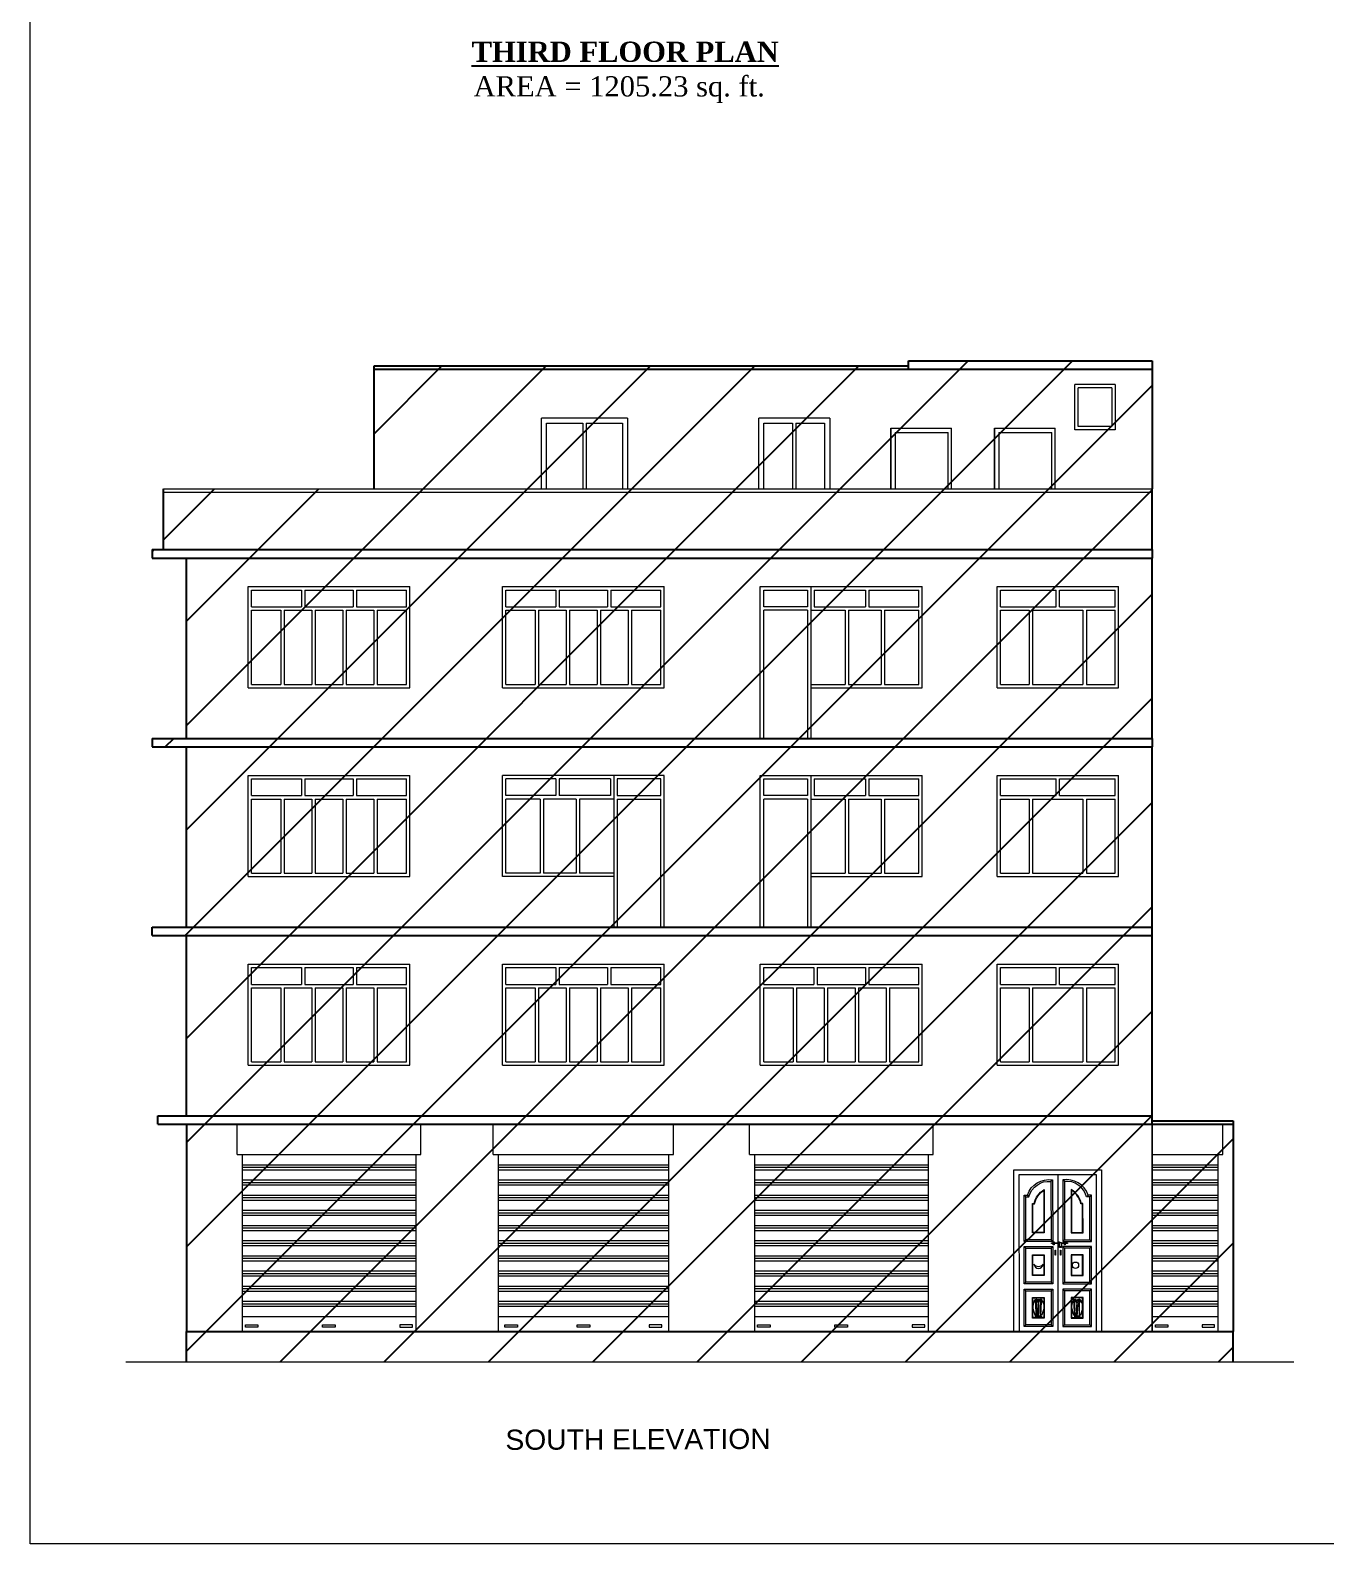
# Model space of a CAD drawing. Header units: inches. Extents: x 4069 to 291496, y -47643 to 12535.
# Drawn here: x 90200 to 90968, y 822 to 1721 of the extents above; entities that cross this region are included whole.
import ezdxf

# ---------------------------------------------------------------- set-up
doc = ezdxf.new("R2010")
doc.units = ezdxf.units.IN
doc.header["$LTSCALE"] = 5
doc.header["$MEASUREMENT"] = 0
for name, color, linetype, lineweight in [('A-WALL', 7, 'Continuous', 9), ('DOOR', 62, 'Continuous', 0), ('ele1', 21, 'Continuous', 20), ('Railing', 43, 'Continuous', 18), ('win', 5, 'Continuous', 18)]:
    doc.layers.add(name, color=color, linetype=linetype, lineweight=lineweight)
for name, color, linetype in [('column', 4, 'Continuous'), ('TEXT', 6, 'Continuous'), ('WALL', 7, 'Continuous')]:
    doc.layers.add(name, color=color, linetype=linetype)
doc.styles.add('DIMTEXT', font='arial.ttf', dxfattribs={"height": 8})
doc.styles.add('ordinary', font='times.ttf')

msp = doc.modelspace()

# ---------------------------------------------------------------- hatches: boundary and pattern name
at = {"layer": 'WALL', "linetype": 'ByBlock', "ltscale": 5, "true_color": 0xf8991e}
h = msp.add_hatch(dxfattribs=at)
h.set_pattern_fill('ANSI31', color=30, scale=350)
h.set_pattern_definition([(45, (83816.94, 5103.35), (-30.93592, 30.93592), [])])
h.paths.add_polyline_path([(90292.29054, 930.38382), (90292.29054, 1071.38382), (90275.25612, 1071.38382), (90275.25612, 1076.38382), (90292.29054, 1076.38382), (90292.29054, 1183.38382), (90271.84924, 1183.38382), (90271.84924, 1188.38382), (90292.29054, 1188.38382), (90292.29054, 1295.38382), (90271.84924, 1295.38382), (90271.84924, 1300.38382), (90292.29054, 1300.38382), (90292.29054, 1407.38382), (90271.84924, 1407.38382), (90271.84924, 1412.38382), (90278.66301, 1412.38382), (90278.66301, 1448.38382), (90403.58207, 1448.38382), (90403.58207, 1521.38382), (90720.62068, 1521.38382), (90720.62068, 1524.38382), (90865.29054, 1524.38382), (90865.29054, 1073.38382), (90913.29054, 1073.38382), (90913.29054, 930.38382)])

# ---------------------------------------------------------------- linework, layer by layer
at = {"layer": 'A-WALL', "color": 1, "ltscale": 5}
for p, q in [((90322.29054, 1053.38382), (90322.29054, 1071.38382)), ((90431.29054, 1053.38382), (90431.29054, 1071.38382)), ((90474.29054, 1053.38382), (90474.29054, 1071.38382)), ((90581.29054, 1053.38382), (90581.29054, 1071.38382)), ((90626.29054, 1053.38382), (90626.29054, 1071.38382)), ((90735.29054, 1053.38382), (90735.29054, 1071.38382)), ((90865.29054, 1053.38382), (90865.29054, 1071.38382)), ((90907.29054, 1053.38382), (90907.29054, 1071.38382)), ((90322.29054, 1053.38382), (90431.29054, 1053.38382)), ((90325.29054, 1053.38382), (90325.29054, 948.38382)), ((90428.29054, 1053.38382), (90428.29054, 948.38382)), ((90474.29054, 1053.38382), (90581.29054, 1053.38382)), ((90477.29054, 1053.38382), (90477.29054, 948.38382)), ((90477.29054, 1053.38382), (90477.29054, 948.38382)), ((90578.29054, 1053.38382), (90578.29054, 948.38382)), ((90578.29054, 1053.38382), (90578.29054, 948.38382)), ((90626.29054, 1053.38382), (90735.29054, 1053.38382)), ((90629.29054, 1053.38382), (90629.29054, 948.38382)), ((90629.29054, 1053.38382), (90629.29054, 948.38382)), ((90732.29054, 1053.38382), (90732.29054, 948.38382)), ((90732.29054, 1053.38382), (90732.29054, 948.38382)), ((90865.29054, 1053.38382), (90907.29054, 1053.38382)), ((90865.29054, 948.38382), (90865.29054, 1053.38382)), ((90904.29054, 1053.38382), (90904.29054, 948.38382)), ((90325.29054, 1047.38382), (90428.29054, 1047.38382)), ((90325.29054, 1045.88382), (90428.29054, 1045.88382)), ((90325.29054, 1044.38382), (90428.29054, 1044.38382)), ((90477.29054, 1047.38382), (90578.29054, 1047.38382)), ((90477.29054, 1045.88382), (90578.29054, 1045.88382)), ((90477.29054, 1044.38382), (90578.29054, 1044.38382)), ((90629.29054, 1047.38382), (90732.29054, 1047.38382)), ((90629.29054, 1045.88382), (90732.29054, 1045.88382)), ((90629.29054, 1044.38382), (90732.29054, 1044.38382)), ((90865.29054, 1047.38382), (90904.29054, 1047.38382)), ((90865.29054, 1045.88382), (90904.29054, 1045.88382)), ((90865.29054, 1044.38382), (90904.29054, 1044.38382)), ((90325.29054, 1038.38382), (90428.29054, 1038.38382)), ((90325.29054, 1036.88382), (90428.29054, 1036.88382)), ((90325.29054, 1035.38382), (90428.29054, 1035.38382)), ((90477.29054, 1038.38382), (90578.29054, 1038.38382)), ((90477.29054, 1036.88382), (90578.29054, 1036.88382)), ((90477.29054, 1035.38382), (90578.29054, 1035.38382)), ((90629.29054, 1038.38382), (90732.29054, 1038.38382)), ((90629.29054, 1036.88382), (90732.29054, 1036.88382)), ((90629.29054, 1035.38382), (90732.29054, 1035.38382)), ((90865.29054, 1038.38382), (90904.29054, 1038.38382)), ((90865.29054, 1036.88382), (90904.29054, 1036.88382)), ((90865.29054, 1035.38382), (90904.29054, 1035.38382)), ((90325.29054, 1029.38382), (90428.29054, 1029.38382)), ((90325.29054, 1027.88382), (90428.29054, 1027.88382)), ((90325.29054, 1026.38382), (90428.29054, 1026.38382)), ((90477.29054, 1029.38382), (90578.29054, 1029.38382)), ((90477.29054, 1027.88382), (90578.29054, 1027.88382)), ((90477.29054, 1026.38382), (90578.29054, 1026.38382)), ((90629.29054, 1029.38382), (90732.29054, 1029.38382)), ((90629.29054, 1027.88382), (90732.29054, 1027.88382)), ((90629.29054, 1026.38382), (90732.29054, 1026.38382)), ((90865.29054, 1029.38382), (90904.29054, 1029.38382)), ((90865.29054, 1027.88382), (90904.29054, 1027.88382)), ((90865.29054, 1026.38382), (90904.29054, 1026.38382)), ((90325.29054, 1020.38382), (90428.29054, 1020.38382)), ((90325.29054, 1018.88382), (90428.29054, 1018.88382)), ((90325.29054, 1017.38382), (90428.29054, 1017.38382)), ((90477.29054, 1020.38382), (90578.29054, 1020.38382)), ((90477.29054, 1018.88382), (90578.29054, 1018.88382)), ((90477.29054, 1017.38382), (90578.29054, 1017.38382)), ((90629.29054, 1020.38382), (90732.29054, 1020.38382)), ((90629.29054, 1018.88382), (90732.29054, 1018.88382)), ((90629.29054, 1017.38382), (90732.29054, 1017.38382)), ((90865.29054, 1020.38382), (90904.29054, 1020.38382)), ((90865.29054, 1018.88382), (90904.29054, 1018.88382)), ((90865.29054, 1017.38382), (90904.29054, 1017.38382)), ((90325.29054, 1011.38382), (90428.29054, 1011.38382)), ((90325.29054, 1009.88382), (90428.29054, 1009.88382)), ((90325.29054, 1008.38382), (90428.29054, 1008.38382)), ((90477.29054, 1011.38382), (90578.29054, 1011.38382)), ((90477.29054, 1009.88382), (90578.29054, 1009.88382)), ((90477.29054, 1008.38382), (90578.29054, 1008.38382)), ((90629.29054, 1011.38382), (90732.29054, 1011.38382)), ((90629.29054, 1009.88382), (90732.29054, 1009.88382)), ((90629.29054, 1008.38382), (90732.29054, 1008.38382)), ((90865.29054, 1011.38382), (90904.29054, 1011.38382)), ((90865.29054, 1009.88382), (90904.29054, 1009.88382)), ((90865.29054, 1008.38382), (90904.29054, 1008.38382)), ((90325.29054, 1002.38382), (90428.29054, 1002.38382)), ((90325.29054, 1000.88382), (90428.29054, 1000.88382)), ((90325.29054, 999.38382), (90428.29054, 999.38382)), ((90477.29054, 1002.38382), (90578.29054, 1002.38382)), ((90477.29054, 1000.88382), (90578.29054, 1000.88382)), ((90477.29054, 999.38382), (90578.29054, 999.38382)), ((90629.29054, 1002.38382), (90732.29054, 1002.38382)), ((90629.29054, 1000.88382), (90732.29054, 1000.88382)), ((90629.29054, 999.38382), (90732.29054, 999.38382)), ((90865.29054, 1002.38382), (90904.29054, 1002.38382)), ((90865.29054, 1000.88382), (90904.29054, 1000.88382)), ((90865.29054, 999.38382), (90904.29054, 999.38382)), ((90325.29054, 993.38382), (90428.29054, 993.38382)), ((90325.29054, 991.88382), (90428.29054, 991.88382)), ((90325.29054, 990.38382), (90428.29054, 990.38382)), ((90477.29054, 993.38382), (90578.29054, 993.38382)), ((90477.29054, 991.88382), (90578.29054, 991.88382)), ((90477.29054, 990.38382), (90578.29054, 990.38382)), ((90629.29054, 993.38382), (90732.29054, 993.38382)), ((90629.29054, 991.88382), (90732.29054, 991.88382)), ((90629.29054, 990.38382), (90732.29054, 990.38382)), ((90865.29054, 993.38382), (90904.29054, 993.38382)), ((90865.29054, 991.88382), (90904.29054, 991.88382)), ((90865.29054, 990.38382), (90904.29054, 990.38382)), ((90325.29054, 984.38382), (90428.29054, 984.38382)), ((90325.29054, 982.88382), (90428.29054, 982.88382)), ((90325.29054, 981.38382), (90428.29054, 981.38382)), ((90477.29054, 984.38382), (90578.29054, 984.38382)), ((90477.29054, 982.88382), (90578.29054, 982.88382)), ((90477.29054, 981.38382), (90578.29054, 981.38382)), ((90629.29054, 984.38382), (90732.29054, 984.38382)), ((90629.29054, 982.88382), (90732.29054, 982.88382)), ((90629.29054, 981.38382), (90732.29054, 981.38382)), ((90865.29054, 984.38382), (90904.29054, 984.38382)), ((90865.29054, 982.88382), (90904.29054, 982.88382)), ((90865.29054, 981.38382), (90904.29054, 981.38382)), ((90325.29054, 975.38382), (90428.29054, 975.38382)), ((90325.29054, 973.88382), (90428.29054, 973.88382)), ((90325.29054, 972.38382), (90428.29054, 972.38382)), ((90477.29054, 975.38382), (90578.29054, 975.38382)), ((90477.29054, 973.88382), (90578.29054, 973.88382)), ((90477.29054, 972.38382), (90578.29054, 972.38382)), ((90629.29054, 975.38382), (90732.29054, 975.38382)), ((90629.29054, 973.88382), (90732.29054, 973.88382)), ((90629.29054, 972.38382), (90732.29054, 972.38382)), ((90865.29054, 975.38382), (90904.29054, 975.38382)), ((90865.29054, 973.88382), (90904.29054, 973.88382)), ((90865.29054, 972.38382), (90904.29054, 972.38382)), ((90325.29054, 966.38382), (90428.29054, 966.38382)), ((90325.29054, 964.88382), (90428.29054, 964.88382)), ((90325.29054, 963.38382), (90428.29054, 963.38382)), ((90477.29054, 966.38382), (90578.29054, 966.38382)), ((90477.29054, 964.88382), (90578.29054, 964.88382)), ((90477.29054, 963.38382), (90578.29054, 963.38382)), ((90629.29054, 966.38382), (90732.29054, 966.38382)), ((90629.29054, 964.88382), (90732.29054, 964.88382)), ((90629.29054, 963.38382), (90732.29054, 963.38382)), ((90865.29054, 966.38382), (90904.29054, 966.38382)), ((90865.29054, 964.88382), (90904.29054, 964.88382)), ((90865.29054, 963.38382), (90904.29054, 963.38382)), ((90325.29054, 957.38382), (90428.29054, 957.38382)), ((90477.29054, 957.38382), (90578.29054, 957.38382)), ((90629.29054, 957.38382), (90732.29054, 957.38382)), ((90865.29054, 957.38382), (90904.29054, 957.38382))]:
    msp.add_line(p, q, dxfattribs=at)
at = {"layer": 'A-WALL', "ltscale": 5}
for p, q in [((90865.29054, 1076.38382), (90865.29054, 948.38382)), ((90256.29054, 930.38382), (90949.29054, 930.38382))]:
    msp.add_line(p, q, dxfattribs=at)
at = {"layer": 'A-WALL', "color": 1, "ltscale": 5}
for points in [[(90327.2098, 952.30841), (90334.69673, 952.30841), (90334.69673, 950.97633), (90327.2098, 950.97633)], [(90373.04707, 952.30841), (90380.53401, 952.30841), (90380.53401, 950.97633), (90373.04707, 950.97633)], [(90426.37128, 952.30841), (90418.88435, 952.30841), (90418.88435, 950.97633), (90426.37128, 950.97633)], [(90481.2098, 952.30841), (90488.69673, 952.30841), (90488.69673, 950.97633), (90481.2098, 950.97633)], [(90524.04707, 952.30841), (90531.53401, 952.30841), (90531.53401, 950.97633), (90524.04707, 950.97633)], [(90574.37128, 952.30841), (90566.88435, 952.30841), (90566.88435, 950.97633), (90574.37128, 950.97633)], [(90631.2098, 952.30841), (90638.69673, 952.30841), (90638.69673, 950.97633), (90631.2098, 950.97633)], [(90677.04707, 952.30841), (90684.53401, 952.30841), (90684.53401, 950.97633), (90677.04707, 950.97633)], [(90730.37128, 952.30841), (90722.88435, 952.30841), (90722.88435, 950.97633), (90730.37128, 950.97633)], [(90867.2098, 952.30841), (90874.69673, 952.30841), (90874.69673, 950.97633), (90867.2098, 950.97633)], [(90902.37128, 952.30841), (90894.88435, 952.30841), (90894.88435, 950.97633), (90902.37128, 950.97633)]]:
    msp.add_lwpolyline(points, close=True, dxfattribs=at)
at = {"layer": 'DOOR', "lineweight": 13}
for p, q in [((90710.2553, 1448.38382), (90710.2553, 1484.38382)), ((90710.2553, 1484.38382), (90710.2553, 1448.38382)), ((90710.2553, 1484.38382), (90746.2553, 1484.38382)), ((90712.7553, 1481.88382), (90712.7553, 1448.38382)), ((90712.7553, 1481.88382), (90744.2553, 1481.88382)), ((90744.2553, 1448.38382), (90744.2553, 1481.88382)), ((90746.2553, 1448.38382), (90746.2553, 1484.38382)), ((90771.7553, 1448.38382), (90771.7553, 1484.38382)), ((90771.7553, 1484.38382), (90771.7553, 1448.38382)), ((90771.7553, 1484.38382), (90807.7553, 1484.38382)), ((90774.2553, 1481.88382), (90774.2553, 1448.38382)), ((90774.2553, 1481.88382), (90805.7553, 1481.88382)), ((90805.7553, 1448.38382), (90805.7553, 1481.88382)), ((90807.7553, 1448.38382), (90807.7553, 1484.38382))]:
    msp.add_line(p, q, dxfattribs=at)
at = {"layer": 'DOOR'}
for p, q in [((90805.26429, 1037.54531), (90806.26429, 1038.38382)), ((90809.26429, 1041.38382), (90809.29054, 948.38382)), ((90813.26429, 1037.54531), (90812.26429, 1038.38382)), ((90789.26429, 1029.38382), (90790.26429, 1028.38382)), ((90791.26429, 1029.38382), (90791.98937, 1028.38382)), ((90827.26429, 1029.38382), (90826.53921, 1028.38382)), ((90829.26429, 1029.38382), (90828.26429, 1028.38382)), ((90790.29054, 1002.8837), (90789.29054, 1001.8837)), ((90789.29054, 998.8837), (90790.29054, 997.8837)), ((90806.29054, 1001.8837), (90805.29054, 1002.8837)), ((90806.29054, 998.8837), (90805.29054, 997.8837)), ((90812.29054, 1001.8837), (90813.29054, 1002.8837)), ((90812.29054, 998.8837), (90813.29054, 997.8837)), ((90828.29054, 1002.8837), (90829.29054, 1001.8837)), ((90829.29054, 998.8837), (90828.29054, 997.8837)), ((90790.29054, 977.63376), (90789.29054, 976.63376)), ((90789.29054, 973.63376), (90790.29054, 972.63376)), ((90806.29054, 976.63376), (90805.29054, 977.63376)), ((90806.29054, 973.63376), (90805.29054, 972.63376)), ((90812.29054, 976.63376), (90813.29054, 977.63376)), ((90812.29054, 973.63376), (90813.29054, 972.63376)), ((90828.29054, 977.63376), (90829.29054, 976.63376)), ((90829.29054, 973.63376), (90828.29054, 972.63376)), ((90795.77534, 966.16916), (90795.11125, 966.54277)), ((90795.77534, 966.16916), (90795.17144, 966.23463)), ((90795.72134, 966.43916), (90795.3259, 967.07085)), ((90795.72134, 966.43916), (90795.50534, 966.49316)), ((90796.31534, 966.60116), (90795.55934, 967.03316)), ((90796.20734, 966.60116), (90795.61334, 966.87116)), ((90795.88334, 967.03316), (90795.66734, 967.30316)), ((90795.99134, 966.11516), (90795.72134, 966.43916)), ((90795.93734, 966.00716), (90795.72134, 966.00716)), ((90796.09934, 967.24916), (90795.77534, 967.35716)), ((90795.88334, 966.60116), (90795.77534, 966.65516)), ((90796.09934, 965.84516), (90795.77534, 966.16916)), ((90795.88334, 967.03316), (90796.04534, 967.41116)), ((90795.88334, 966.60116), (90795.88334, 967.03316)), ((90795.99134, 966.11516), (90795.88334, 966.60116)), ((90796.09934, 965.84516), (90795.99134, 966.11516)), ((90796.09934, 967.24916), (90796.31534, 967.51916)), ((90796.85534, 966.54716), (90796.09934, 967.24916)), ((90796.31534, 965.73716), (90796.09934, 965.84516)), ((90796.31534, 966.60116), (90796.20734, 966.60116)), ((90796.27427, 967.07861), (90796.48712, 967.25467)), ((90796.31534, 966.60116), (90796.85534, 967.19516)), ((90796.58534, 965.68316), (90796.31534, 966.60116)), ((90796.47734, 957.71722), (90796.31534, 965.73716)), ((90796.37035, 967.42185), (90796.32231, 967.67711)), ((90796.45967, 967.34265), (90796.37035, 967.42185)), ((90796.50434, 967.4043), (90796.41164, 967.58036)), ((90796.4185, 966.95531), (90796.43222, 967.31621)), ((90796.42536, 967.08738), (90796.5832, 967.22823)), ((90796.43222, 967.31621), (90796.57634, 967.49227)), ((90796.48712, 967.25467), (90796.59692, 967.75642)), ((90796.5832, 967.22823), (90796.66566, 967.41307)), ((90796.85534, 967.19516), (90796.58534, 967.62716)), ((90796.58534, 965.68316), (90796.80134, 966.06116)), ((90796.80134, 957.66322), (90796.58534, 965.68316)), ((90796.70684, 967.42185), (90796.76174, 967.73876)), ((90796.96334, 967.41116), (90796.80134, 967.46516)), ((90796.80134, 966.06116), (90796.85534, 966.54716)), ((90796.85534, 967.19516), (90799.17934, 967.35716)), ((90796.90934, 966.60116), (90796.96334, 966.87116)), ((90799.01734, 966.16916), (90796.90934, 966.60116)), ((90796.96334, 967.41116), (90799.07134, 967.57316)), ((90799.23334, 967.03316), (90796.96334, 967.41116)), ((90796.96334, 966.87116), (90799.34134, 967.08716)), ((90799.12534, 965.79116), (90799.01734, 966.16916)), ((90799.07134, 957.77122), (90799.12534, 965.79116)), ((90799.20116, 967.19302), (90799.15312, 967.59791)), ((90799.17934, 967.35716), (90799.34134, 967.62716)), ((90799.39342, 966.9201), (90799.20116, 967.2018)), ((90799.44934, 966.65516), (90799.28734, 967.41116)), ((90799.28734, 957.77122), (90799.55734, 966.27716)), ((90799.34134, 967.08716), (90799.66534, 967.51916)), ((90799.39342, 967.28988), (90799.44844, 967.62435)), ((90799.46216, 967.08738), (90799.39342, 967.28988)), ((90799.39534, 965.79116), (90799.44934, 966.65516)), ((90799.44934, 966.97916), (90799.50334, 967.46516)), ((90799.66534, 966.38516), (90799.44934, 966.97916)), ((90799.55734, 966.27716), (90799.88134, 966.54716)), ((90799.71619, 967.65956), (90799.76422, 967.50993)), ((90799.71934, 966.41216), (90799.81226, 966.6825)), ((90799.7505, 967.35142), (90799.78481, 967.59791)), ((90799.81226, 966.6825), (90799.7505, 967.35142)), ((90799.75736, 967.37786), (90799.83971, 967.49227)), ((90799.77109, 967.44828), (90799.87414, 967.57147)), ((90799.77795, 967.52748), (90799.92904, 967.67711)), ((90799.78481, 967.59791), (90799.86727, 967.65956)), ((90799.81226, 966.6825), (90799.92217, 967.02573)), ((90799.88134, 966.54716), (90799.93534, 966.92516)), ((90799.88134, 966.54716), (90800.09734, 966.87116)), ((90799.92217, 967.02573), (90800.18306, 967.25467)), ((90799.93534, 966.92516), (90800.09734, 967.14116)), ((90799.98934, 966.70916), (90800.04334, 966.92516)), ((90800.04334, 966.92516), (90800.15134, 967.03316)), ((90818.65891, 967.02573), (90818.39802, 967.25467)), ((90818.53774, 966.92516), (90818.42974, 967.03316)), ((90818.64574, 966.92516), (90818.48374, 967.14116)), ((90818.69974, 966.54716), (90818.48374, 966.87116)), ((90818.59174, 966.70916), (90818.53774, 966.92516)), ((90818.69974, 966.54716), (90818.64574, 966.92516)), ((90818.80313, 967.52748), (90818.65204, 967.67711)), ((90818.76882, 966.6825), (90818.65891, 967.02573)), ((90819.02374, 966.27716), (90818.69974, 966.54716)), ((90818.80999, 967.44828), (90818.70694, 967.57147)), ((90818.79627, 967.59791), (90818.71381, 967.65956)), ((90818.82372, 967.37786), (90818.74137, 967.49227)), ((90818.76882, 966.6825), (90818.83058, 967.35142)), ((90818.86174, 966.41216), (90818.76882, 966.6825)), ((90818.83058, 967.35142), (90818.79627, 967.59791)), ((90818.86489, 967.65956), (90818.81686, 967.50993)), ((90819.23974, 967.08716), (90818.91574, 967.51916)), ((90818.91574, 966.38516), (90819.13174, 966.97916)), ((90819.29374, 957.77122), (90819.02374, 966.27716)), ((90819.13174, 966.97916), (90819.07774, 967.46516)), ((90819.11892, 967.08738), (90819.18766, 967.28988)), ((90819.13174, 966.65516), (90819.29374, 967.41116)), ((90819.18574, 965.79116), (90819.13174, 966.65516)), ((90819.18766, 967.28988), (90819.13264, 967.62435)), ((90819.18766, 966.9201), (90819.37992, 967.2018)), ((90819.40174, 967.35716), (90819.23974, 967.62716)), ((90819.61774, 966.87116), (90819.23974, 967.08716)), ((90819.34774, 967.03316), (90819.61774, 967.41116)), ((90819.37992, 967.19302), (90819.42796, 967.59791)), ((90819.72574, 967.19516), (90819.40174, 967.35716)), ((90819.45574, 965.79116), (90819.56374, 966.16916)), ((90819.50974, 957.77122), (90819.45574, 965.79116)), ((90819.61774, 967.41116), (90819.50974, 967.57316)), ((90819.56374, 966.16916), (90819.67174, 966.60116)), ((90819.61774, 967.41116), (90819.77974, 967.46516)), ((90819.67174, 966.60116), (90819.61774, 966.87116)), ((90819.72574, 967.19516), (90821.99574, 967.62716)), ((90819.72574, 966.54716), (90822.48174, 967.24916)), ((90822.26574, 966.60116), (90819.72574, 967.19516)), ((90819.77974, 966.06116), (90819.72574, 966.54716)), ((90821.99574, 965.68316), (90819.77974, 966.06116)), ((90819.77974, 957.66322), (90821.99574, 965.68316)), ((90819.87424, 967.42185), (90819.81934, 967.73876)), ((90821.99788, 967.22823), (90821.91542, 967.41307)), ((90822.09396, 967.25467), (90821.98416, 967.75642)), ((90821.99574, 965.68316), (90822.26574, 966.60116)), ((90822.15572, 967.08738), (90821.99788, 967.22823)), ((90822.14886, 967.31621), (90822.00474, 967.49227)), ((90822.07674, 967.4043), (90822.16944, 967.58036)), ((90822.30681, 967.07861), (90822.09396, 967.25467)), ((90822.10374, 957.71722), (90822.26574, 965.73716)), ((90822.12141, 967.34265), (90822.21073, 967.42185)), ((90822.16258, 966.95531), (90822.14886, 967.31621)), ((90822.21073, 967.42185), (90822.25877, 967.67711)), ((90822.48174, 967.24916), (90822.26574, 967.51916)), ((90822.26574, 966.60116), (90823.02174, 967.03316)), ((90822.26574, 966.60116), (90822.37374, 966.60116)), ((90822.26574, 965.73716), (90822.48174, 965.84516)), ((90822.37374, 966.60116), (90822.96774, 966.87116)), ((90822.48174, 967.24916), (90822.80574, 967.35716)), ((90822.48174, 965.84516), (90822.80574, 966.16916)), ((90822.48174, 965.84516), (90822.58974, 966.11516)), ((90822.69774, 967.03316), (90822.53574, 967.41116)), ((90822.58974, 966.11516), (90822.69774, 966.60116)), ((90822.58974, 966.11516), (90822.85974, 966.43916)), ((90822.64374, 966.00716), (90822.85974, 966.00716)), ((90822.69774, 967.03316), (90822.91374, 967.30316)), ((90822.69774, 966.60116), (90822.69774, 967.03316)), ((90822.69774, 966.60116), (90822.80574, 966.65516)), ((90822.80574, 966.16916), (90823.46983, 966.54277)), ((90822.80574, 966.16916), (90823.40964, 966.23463)), ((90822.85974, 966.43916), (90823.25518, 967.07085)), ((90822.85974, 966.43916), (90823.07574, 966.49316)), ((90790.29054, 952.38382), (90789.29054, 951.38382)), ((90796.80134, 957.55522), (90796.47734, 957.71722)), ((90796.80134, 957.55522), (90799.28734, 957.77122)), ((90796.80134, 957.55522), (90799.07134, 957.77122)), ((90796.80134, 957.55522), (90796.80134, 957.66322)), ((90806.29054, 951.38382), (90805.29054, 952.38382)), ((90812.29054, 951.38382), (90813.29054, 952.38382)), ((90819.77974, 957.55522), (90819.29374, 957.77122)), ((90819.77974, 957.55522), (90819.50974, 957.77122)), ((90819.77974, 957.55522), (90822.10374, 957.71722)), ((90819.77974, 957.55522), (90819.77974, 957.66322)), ((90828.29054, 952.38382), (90829.29054, 951.38382)), ((90786.29054, 948.38382), (90832.29054, 948.38382))]:
    msp.add_line(p, q, dxfattribs=at)
for points in [[(90786.26429, 1041.38382), (90786.29054, 948.38382), (90783.29054, 948.38382), (90783.26429, 1044.38382), (90835.26429, 1044.38382), (90835.29054, 948.38382), (90832.29054, 948.38382), (90832.26429, 1041.38382)], [(90789.29054, 998.8837), (90806.29054, 998.8837), (90806.29054, 976.63376), (90789.29054, 976.63376)], [(90790.29054, 997.8837), (90805.29054, 997.8837), (90805.29054, 977.63376), (90790.29054, 977.63376)], [(90806.62498, 1001.58585), (90807.0854, 1001.58585), (90807.0854, 999.90787), (90806.62498, 999.90787)], [(90809.88849, 1001.58585), (90810.34892, 1001.58585), (90810.34892, 999.90787), (90809.88849, 999.90787)], [(90810.39817, 1001.16391), (90811.50945, 1001.16391), (90811.50945, 998.22236), (90810.39817, 998.22236)], [(90810.87725, 999.29226), (90811.01493, 999.29226), (90811.01493, 998.65253), (90810.87725, 998.65253)], [(90829.29054, 998.8837), (90812.29054, 998.8837), (90812.29054, 976.63376), (90829.29054, 976.63376)], [(90813.19265, 1001.58585), (90813.65308, 1001.58585), (90813.65308, 999.90787), (90813.19265, 999.90787)], [(90828.29054, 997.8837), (90813.29054, 997.8837), (90813.29054, 977.63376), (90828.29054, 977.63376)], [(90794.29054, 993.8837), (90801.29054, 993.8837), (90801.29054, 981.63376), (90794.29054, 981.63376)], [(90794.54054, 993.6337), (90801.04054, 993.6337), (90801.04054, 981.88376), (90794.54054, 981.88376)], [(90807.72492, 996.68936), (90807.97374, 996.68936), (90807.97374, 993.7413), (90807.72492, 993.7413)], [(90810.81739, 996.68936), (90811.06621, 996.68936), (90811.06621, 993.7413), (90810.81739, 993.7413)], [(90824.29054, 993.8837), (90817.29054, 993.8837), (90817.29054, 981.63376), (90824.29054, 981.63376)], [(90824.04054, 993.6337), (90817.54054, 993.6337), (90817.54054, 981.88376), (90824.04054, 981.88376)], [(90806.29054, 951.38382), (90789.29054, 951.38382), (90789.29054, 973.63376), (90806.29054, 973.63376)], [(90805.29054, 952.38382), (90790.29054, 952.38382), (90790.29054, 972.63376), (90805.29054, 972.63376)], [(90812.29054, 951.38382), (90829.29054, 951.38382), (90829.29054, 973.63376), (90812.29054, 973.63376)], [(90813.29054, 952.38382), (90828.29054, 952.38382), (90828.29054, 972.63376), (90813.29054, 972.63376)], [(90801.29054, 956.38382), (90794.29054, 956.38382), (90794.29054, 968.63376), (90801.29054, 968.63376)], [(90801.04054, 956.63382), (90794.54054, 956.63382), (90794.54054, 968.38376), (90801.04054, 968.38376)], [(90817.29054, 956.38382), (90824.29054, 956.38382), (90824.29054, 968.63376), (90817.29054, 968.63376)], [(90817.54054, 956.63382), (90824.04054, 956.63382), (90824.04054, 968.38376), (90817.54054, 968.38376)]]:
    msp.add_lwpolyline(points, close=True, dxfattribs=at)
for points in [[(90806.26429, 1038.38382), (90806.26429, 1038.38382), (90806.29054, 1001.8837), (90789.29054, 1001.8837), (90789.26429, 1029.38382), (90791.26429, 1029.38382, -0.365953801)], [(90805.26429, 1037.50081), (90805.29054, 1002.8837), (90790.29054, 1002.8837), (90790.26429, 1028.38382), (90792.11808, 1028.38382, -0.363717376)], [(90812.26429, 1038.38382), (90812.26429, 1038.38382), (90812.29054, 1001.8837), (90829.29054, 1001.8837), (90829.26429, 1029.38382), (90827.26429, 1029.38382, 0.365953801)], [(90813.26429, 1037.50081), (90813.29054, 1002.8837), (90828.29054, 1002.8837), (90828.26429, 1028.38382), (90826.4105, 1028.38382, 0.363717376)], [(90801.26429, 1032.70377), (90801.29054, 1006.8837), (90794.29054, 1006.8837), (90794.26429, 1024.38382), (90795.26429, 1024.38382, -0.206998927)], [(90801.01429, 1032.16917), (90801.04054, 1007.1337), (90794.54054, 1007.1337), (90794.51429, 1024.13382), (90795.51835, 1024.13382, -0.20068034)], [(90817.26429, 1032.70377), (90817.29054, 1006.8837), (90824.29054, 1006.8837), (90824.26429, 1024.38382), (90823.26429, 1024.38382, 0.206998927)], [(90817.51429, 1032.16917), (90817.54054, 1007.1337), (90824.04054, 1007.1337), (90824.01429, 1024.13382), (90823.01023, 1024.13382, 0.20068034)]]:
    msp.add_lwpolyline(points, format="xyb", close=True, dxfattribs=at)
for points in [[(90806.62498, 1000.6033), (90805.58064, 1000.6033), (90805.58064, 1000.99221), (90806.62498, 1000.99221)], [(90807.0854, 1000.99221), (90809.88849, 1000.99221)], [(90809.88849, 1000.6033), (90807.0854, 1000.6033)], [(90810.34892, 1000.99221), (90810.39817, 1000.99221)], [(90810.39817, 1000.6033), (90810.34892, 1000.6033)], [(90811.50945, 1000.99221), (90813.19265, 1000.99221)], [(90813.19265, 1000.6033), (90811.50945, 1000.6033)], [(90813.65308, 1000.99221), (90815.05127, 1000.99221), (90815.05127, 1000.6033), (90813.65308, 1000.6033)]]:
    msp.add_lwpolyline(points, dxfattribs=at)
msp.add_circle((90819.80698, 987.75873), 1.86446, dxfattribs=at)
for centre, radius, start, end in [((90797.88709, 988.69264), 2.79836, 187.44495195, 352.55504805), ((90797.88709, 990.66045), 3.62355, 220.02542293, 319.97457707), ((90797.80151, 978.38018), 20.6425, 264.87299099, 275.12700901), ((90820.77957, 978.38018), 20.6425, 264.87299099, 275.12700901)]:
    msp.add_arc(centre, radius, start, end, dxfattribs=at)
msp.add_ellipse((90796.80134, 957.61546), major_axis=(-0.61338, 0), ratio=0.098223141, dxfattribs=at)
at = {"layer": 'DOOR', "extrusion": (0, 0, -1)}
msp.add_ellipse((90819.77974, 957.61546), major_axis=(0.61338, 0), ratio=0.098223141, dxfattribs=at)
at = {"layer": 'DOOR'}
for points in [[(90796.18831, 957.61546), (90796.18831, 957.32631), (90796.47897, 956.83019), (90796.24619, 967.02178), (90795.54852, 966.40701), (90795.95682, 957.82027)], [(90799.41471, 957.61546), (90799.41471, 957.32631), (90799.12405, 956.83019), (90799.35683, 967.02178), (90800.0545, 966.40701), (90799.6462, 957.82027)], [(90819.16637, 957.61546), (90819.16637, 957.32631), (90819.45703, 956.83019), (90819.22425, 967.02178), (90818.52659, 966.40701), (90818.93488, 957.82027)], [(90822.39278, 957.61546), (90822.39278, 957.32631), (90822.10211, 956.83019), (90822.33489, 967.02178), (90823.03256, 966.40701), (90822.62426, 957.82027)]]:
    msp.add_spline(points, degree=3, dxfattribs=at)
at = {"layer": 'ele1'}
msp.add_lwpolyline([(90199.57197, 2977.82099), (93284.53642, 2977.82099), (93284.53642, 822.48801), (90199.57197, 822.48801)], close=True, dxfattribs=at)
msp.add_lwpolyline([(90199.57197, 2977.82099), (93284.53642, 2977.82099), (93284.53642, 822.48801), (90199.57197, 822.48801)], close=True, dxfattribs=at)
at = {"layer": 'Railing', "color": 30}
for p, q in [((90278.66301, 1448.38382), (90865.29054, 1448.38382)), ((90278.66301, 1446.38382), (90865.29054, 1446.38382))]:
    msp.add_line(p, q, dxfattribs=at)
at = {"layer": 'WALL', "color": 2, "linetype": 'ByBlock', "ltscale": 5}
for p, q in [((90403.58207, 1448.38382), (90403.58207, 1521.38382)), ((90403.58207, 1521.38382), (90720.62068, 1521.38382)), ((90403.58207, 1519.38382), (90720.62068, 1519.38382)), ((90720.62068, 1524.38382), (90865.29054, 1524.38382)), ((90720.62068, 1519.38382), (90720.62068, 1524.38382)), ((90720.62068, 1519.38382), (90865.29054, 1519.38382)), ((90865.29054, 1524.38382), (90865.29054, 1448.38382)), ((90278.66301, 1412.38382), (90278.66301, 1448.38382)), ((90865.29054, 1412.38382), (90865.29054, 1448.38382)), ((90271.84924, 1412.38382), (90865.29054, 1412.38382)), ((90271.84924, 1412.38382), (90271.84924, 1407.38382)), ((90865.29054, 1412.38382), (90865.29054, 1407.38382)), ((90271.84924, 1407.38382), (90865.29054, 1407.38382)), ((90292.29054, 1300.38382), (90292.29054, 1407.38382)), ((90865.29054, 1300.38382), (90865.29054, 1407.38382)), ((90271.84924, 1300.38382), (90865.29054, 1300.38382)), ((90271.84924, 1300.38382), (90271.84924, 1295.38382)), ((90271.84924, 1295.38382), (90865.29054, 1295.38382)), ((90292.29054, 1188.38382), (90292.29054, 1295.38382)), ((90865.29054, 1300.38382), (90865.29054, 1295.38382)), ((90865.29054, 1188.38382), (90865.29054, 1295.38382)), ((90271.84924, 1188.38382), (90865.29054, 1188.38382)), ((90271.84924, 1183.38382), (90271.84924, 1188.38382)), ((90865.29054, 1076.38382), (90865.29054, 1188.38382)), ((90271.84924, 1183.38382), (90865.29054, 1183.38382)), ((90292.29054, 1076.38382), (90292.29054, 1183.38382)), ((90275.25612, 1076.38382), (90865.29054, 1076.38382)), ((90275.25612, 1071.38382), (90275.25612, 1076.38382)), ((90275.25612, 1071.38382), (90865.29054, 1071.38382)), ((90292.29054, 1071.38382), (90292.29054, 948.38382)), ((90865.29054, 1071.38382), (90865.29054, 1076.38382)), ((90865.29054, 1073.38382), (90913.29054, 1073.38382)), ((90865.29054, 1071.38382), (90913.29054, 1071.38382)), ((90913.29054, 1073.38382), (90913.29054, 948.38382)), ((90292.29054, 948.38382), (90913.29054, 948.38382)), ((90292.29054, 930.38382), (90292.29054, 948.38382)), ((90913.29054, 930.38382), (90913.29054, 948.38382))]:
    msp.add_line(p, q, dxfattribs=at)
at = {"layer": 'win'}
for p, q in [((90843.42008, 1510.38382), (90819.42008, 1510.38382)), ((90819.42008, 1483.38382), (90819.42008, 1510.38382)), ((90843.42008, 1510.38382), (90843.42008, 1483.38382)), ((90841.42008, 1508.38382), (90821.42008, 1508.38382)), ((90821.42008, 1485.38382), (90821.42008, 1508.38382)), ((90841.42008, 1508.38382), (90841.42008, 1485.38382)), ((90553.96613, 1490.38382), (90502.96613, 1490.38382)), ((90502.96613, 1448.38382), (90502.96613, 1490.38382)), ((90505.96613, 1448.38382), (90505.96613, 1487.38382)), ((90505.96613, 1487.38382), (90527.46613, 1487.38382)), ((90527.46613, 1487.38382), (90527.46613, 1448.38382)), ((90529.46613, 1487.38382), (90550.96613, 1487.38382)), ((90529.46613, 1487.38382), (90529.46613, 1448.38382)), ((90550.96613, 1487.38382), (90550.96613, 1448.38382)), ((90553.96613, 1490.38382), (90553.96613, 1448.38382)), ((90673.94855, 1490.38382), (90631.94855, 1490.38382)), ((90631.94855, 1448.38382), (90631.94855, 1490.38382)), ((90634.94855, 1448.38382), (90634.94855, 1487.38382)), ((90634.94855, 1487.38382), (90651.94855, 1487.38382)), ((90651.94855, 1487.38382), (90651.94855, 1448.38382)), ((90653.94855, 1487.38382), (90670.94855, 1487.38382)), ((90653.94855, 1487.38382), (90653.94855, 1448.38382)), ((90670.94855, 1487.38382), (90670.94855, 1448.38382)), ((90673.94855, 1490.38382), (90673.94855, 1448.38382)), ((90843.42008, 1483.38382), (90819.42008, 1483.38382)), ((90841.42008, 1485.38382), (90821.42008, 1485.38382)), ((90328.79054, 1390.38382), (90424.79054, 1390.38382)), ((90328.79054, 1330.38382), (90328.79054, 1390.38382)), ((90330.79054, 1388.38382), (90360.45721, 1388.38382)), ((90330.79054, 1378.38382), (90330.79054, 1388.38382)), ((90360.45721, 1388.38382), (90360.45721, 1378.38382)), ((90362.45721, 1388.38382), (90391.12387, 1388.38382)), ((90362.45721, 1388.38382), (90362.45721, 1378.38382)), ((90391.12387, 1388.38382), (90391.12387, 1378.38382)), ((90393.12387, 1388.38382), (90422.79054, 1388.38382)), ((90393.12387, 1388.38382), (90393.12387, 1378.38382)), ((90422.79054, 1378.38382), (90422.79054, 1388.38382)), ((90424.79054, 1330.38382), (90424.79054, 1390.38382)), ((90479.79054, 1390.38382), (90575.79054, 1390.38382)), ((90479.79054, 1330.38382), (90479.79054, 1390.38382)), ((90481.79054, 1388.38382), (90511.45721, 1388.38382)), ((90481.79054, 1378.38382), (90481.79054, 1388.38382)), ((90511.45721, 1388.38382), (90511.45721, 1378.38382)), ((90513.45721, 1388.38382), (90542.12387, 1388.38382)), ((90513.45721, 1388.38382), (90513.45721, 1378.38382)), ((90542.12387, 1388.38382), (90542.12387, 1378.38382)), ((90544.12387, 1388.38382), (90573.79054, 1388.38382)), ((90544.12387, 1388.38382), (90544.12387, 1378.38382)), ((90573.79054, 1378.38382), (90573.79054, 1388.38382)), ((90575.79054, 1330.38382), (90575.79054, 1390.38382)), ((90632.79054, 1390.38382), (90728.79054, 1390.38382)), ((90632.79054, 1300.38382), (90632.79054, 1390.38382)), ((90634.79054, 1388.38382), (90660.79054, 1388.38382)), ((90634.79054, 1378.38382), (90634.79054, 1388.38382)), ((90660.79054, 1388.38382), (90660.79054, 1378.38382)), ((90662.79054, 1390.38382), (90662.79054, 1300.38382)), ((90662.79054, 1388.38382), (90662.79054, 1378.38382)), ((90664.79054, 1388.38382), (90695.12387, 1388.38382)), ((90664.79054, 1388.38382), (90664.79054, 1378.38382)), ((90695.12387, 1388.38382), (90695.12387, 1378.38382)), ((90697.12387, 1388.38382), (90726.79054, 1388.38382)), ((90697.12387, 1388.38382), (90697.12387, 1378.38382)), ((90726.79054, 1378.38382), (90726.79054, 1388.38382)), ((90728.79054, 1330.38382), (90728.79054, 1390.38382)), ((90773.26764, 1390.38382), (90845.26764, 1390.38382)), ((90773.26764, 1330.38382), (90773.26764, 1390.38382)), ((90775.26764, 1388.38382), (90808.26764, 1388.38382)), ((90775.26764, 1378.38382), (90775.26764, 1388.38382)), ((90808.26764, 1378.38382), (90808.26764, 1388.38382)), ((90810.26764, 1388.38382), (90843.26764, 1388.38382)), ((90810.26764, 1378.38382), (90810.26764, 1388.38382)), ((90843.26764, 1378.38382), (90843.26764, 1388.38382)), ((90845.26764, 1330.38382), (90845.26764, 1390.38382)), ((90330.79054, 1378.38382), (90360.45721, 1378.38382)), ((90330.79054, 1376.38382), (90348.19054, 1376.38382)), ((90330.79054, 1332.38382), (90330.79054, 1376.38382)), ((90348.19054, 1376.38382), (90348.19054, 1332.38382)), ((90350.19054, 1376.38382), (90366.59054, 1376.38382)), ((90350.19054, 1376.38382), (90350.19054, 1332.38382)), ((90362.45721, 1378.38382), (90391.12387, 1378.38382)), ((90366.59054, 1376.38382), (90366.59054, 1332.38382)), ((90368.59054, 1376.38382), (90384.99054, 1376.38382)), ((90368.59054, 1376.38382), (90368.59054, 1332.38382)), ((90384.99054, 1376.38382), (90384.99054, 1332.38382)), ((90386.99054, 1376.38382), (90403.39054, 1376.38382)), ((90386.99054, 1376.38382), (90386.99054, 1332.38382)), ((90393.12387, 1378.38382), (90422.79054, 1378.38382)), ((90403.39054, 1376.38382), (90403.39054, 1332.38382)), ((90405.39054, 1376.38382), (90422.79054, 1376.38382)), ((90405.39054, 1376.38382), (90405.39054, 1332.38382)), ((90422.79054, 1332.38382), (90422.79054, 1376.38382)), ((90481.79054, 1378.38382), (90511.45721, 1378.38382)), ((90481.79054, 1376.38382), (90499.19054, 1376.38382)), ((90481.79054, 1332.38382), (90481.79054, 1376.38382)), ((90499.19054, 1376.38382), (90499.19054, 1332.38382)), ((90501.19054, 1376.38382), (90517.59054, 1376.38382)), ((90501.19054, 1376.38382), (90501.19054, 1332.38382)), ((90513.45721, 1378.38382), (90542.12387, 1378.38382)), ((90517.59054, 1376.38382), (90517.59054, 1332.38382)), ((90519.59054, 1376.38382), (90535.99054, 1376.38382)), ((90519.59054, 1376.38382), (90519.59054, 1332.38382)), ((90535.99054, 1376.38382), (90535.99054, 1332.38382)), ((90537.99054, 1376.38382), (90554.39054, 1376.38382)), ((90537.99054, 1376.38382), (90537.99054, 1332.38382)), ((90544.12387, 1378.38382), (90573.79054, 1378.38382)), ((90554.39054, 1376.38382), (90554.39054, 1332.38382)), ((90556.39054, 1376.38382), (90573.79054, 1376.38382)), ((90556.39054, 1376.38382), (90556.39054, 1332.38382)), ((90573.79054, 1332.38382), (90573.79054, 1376.38382)), ((90660.79054, 1378.38382), (90634.79054, 1378.38382)), ((90634.79054, 1300.38382), (90634.79054, 1376.38382)), ((90660.79054, 1376.38382), (90634.79054, 1376.38382)), ((90660.79054, 1376.38382), (90660.79054, 1300.38382)), ((90662.79054, 1376.38382), (90683.12387, 1376.38382)), ((90664.79054, 1378.38382), (90695.12387, 1378.38382)), ((90683.12387, 1376.38382), (90683.12387, 1332.38382)), ((90685.12387, 1376.38382), (90704.45721, 1376.38382)), ((90685.12387, 1376.38382), (90685.12387, 1332.38382)), ((90697.12387, 1378.38382), (90726.79054, 1378.38382)), ((90704.45721, 1376.38382), (90704.45721, 1332.38382)), ((90706.45721, 1376.38382), (90726.79054, 1376.38382)), ((90706.45721, 1376.38382), (90706.45721, 1332.38382)), ((90726.79054, 1332.38382), (90726.79054, 1376.38382)), ((90775.26764, 1378.38382), (90808.26764, 1378.38382)), ((90775.26764, 1376.38382), (90792.26764, 1376.38382)), ((90775.26764, 1332.38382), (90775.26764, 1376.38382)), ((90792.26764, 1376.38382), (90792.26764, 1332.38382)), ((90794.26764, 1376.38382), (90824.26764, 1376.38382)), ((90794.26764, 1376.38382), (90794.26764, 1332.38382)), ((90810.26764, 1378.38382), (90843.26764, 1378.38382)), ((90824.26764, 1376.38382), (90824.26764, 1332.38382)), ((90826.26764, 1376.38382), (90843.26764, 1376.38382)), ((90826.26764, 1376.38382), (90826.26764, 1332.38382)), ((90843.26764, 1332.38382), (90843.26764, 1376.38382)), ((90328.79054, 1330.38382), (90424.79054, 1330.38382)), ((90330.79054, 1332.38382), (90348.19054, 1332.38382)), ((90350.19054, 1332.38382), (90366.59054, 1332.38382)), ((90368.59054, 1332.38382), (90384.99054, 1332.38382)), ((90386.99054, 1332.38382), (90403.39054, 1332.38382)), ((90405.39054, 1332.38382), (90422.79054, 1332.38382)), ((90479.79054, 1330.38382), (90575.79054, 1330.38382)), ((90481.79054, 1332.38382), (90499.19054, 1332.38382)), ((90501.19054, 1332.38382), (90517.59054, 1332.38382)), ((90519.59054, 1332.38382), (90535.99054, 1332.38382)), ((90537.99054, 1332.38382), (90554.39054, 1332.38382)), ((90556.39054, 1332.38382), (90573.79054, 1332.38382)), ((90662.79054, 1332.38382), (90683.12387, 1332.38382)), ((90662.79054, 1330.38382), (90728.79054, 1330.38382)), ((90685.12387, 1332.38382), (90704.45721, 1332.38382)), ((90706.45721, 1332.38382), (90726.79054, 1332.38382)), ((90773.26764, 1330.38382), (90845.26764, 1330.38382)), ((90775.26764, 1332.38382), (90792.26764, 1332.38382)), ((90794.26764, 1332.38382), (90824.26764, 1332.38382)), ((90826.26764, 1332.38382), (90843.26764, 1332.38382)), ((90328.79054, 1278.38382), (90424.79054, 1278.38382)), ((90328.79054, 1218.38382), (90328.79054, 1278.38382)), ((90330.79054, 1276.38382), (90360.45721, 1276.38382)), ((90330.79054, 1266.38382), (90330.79054, 1276.38382)), ((90360.45721, 1276.38382), (90360.45721, 1266.38382)), ((90362.45721, 1276.38382), (90391.12387, 1276.38382)), ((90362.45721, 1276.38382), (90362.45721, 1266.38382)), ((90391.12387, 1276.38382), (90391.12387, 1266.38382)), ((90393.12387, 1276.38382), (90422.79054, 1276.38382)), ((90393.12387, 1276.38382), (90393.12387, 1266.38382)), ((90422.79054, 1266.38382), (90422.79054, 1276.38382)), ((90424.79054, 1218.38382), (90424.79054, 1278.38382)), ((90575.79054, 1278.38382), (90479.79054, 1278.38382)), ((90479.79054, 1218.38382), (90479.79054, 1278.38382)), ((90511.45721, 1276.38382), (90481.79054, 1276.38382)), ((90481.79054, 1266.38382), (90481.79054, 1276.38382)), ((90511.45721, 1276.38382), (90511.45721, 1266.38382)), ((90543.79054, 1276.38382), (90513.45721, 1276.38382)), ((90513.45721, 1276.38382), (90513.45721, 1266.38382)), ((90543.79054, 1276.38382), (90543.79054, 1266.38382)), ((90545.79054, 1278.38382), (90545.79054, 1188.38382)), ((90545.79054, 1276.38382), (90545.79054, 1266.38382)), ((90573.79054, 1276.38382), (90547.79054, 1276.38382)), ((90547.79054, 1276.38382), (90547.79054, 1266.38382)), ((90573.79054, 1266.38382), (90573.79054, 1276.38382)), ((90575.79054, 1188.38382), (90575.79054, 1278.38382)), ((90632.79054, 1278.38382), (90728.79054, 1278.38382)), ((90632.79054, 1188.38382), (90632.79054, 1278.38382)), ((90634.79054, 1276.38382), (90660.79054, 1276.38382)), ((90634.79054, 1266.38382), (90634.79054, 1276.38382)), ((90660.79054, 1276.38382), (90660.79054, 1266.38382)), ((90662.79054, 1278.38382), (90662.79054, 1188.38382)), ((90662.79054, 1276.38382), (90662.79054, 1266.38382)), ((90664.79054, 1276.38382), (90695.12387, 1276.38382)), ((90664.79054, 1276.38382), (90664.79054, 1266.38382)), ((90695.12387, 1276.38382), (90695.12387, 1266.38382)), ((90697.12387, 1276.38382), (90726.79054, 1276.38382)), ((90697.12387, 1276.38382), (90697.12387, 1266.38382)), ((90726.79054, 1266.38382), (90726.79054, 1276.38382)), ((90728.79054, 1218.38382), (90728.79054, 1278.38382)), ((90773.26764, 1278.38382), (90845.26764, 1278.38382)), ((90773.26764, 1218.38382), (90773.26764, 1278.38382)), ((90775.26764, 1276.38382), (90808.26764, 1276.38382)), ((90775.26764, 1266.38382), (90775.26764, 1276.38382)), ((90808.26764, 1266.38382), (90808.26764, 1276.38382)), ((90810.26764, 1276.38382), (90843.26764, 1276.38382)), ((90810.26764, 1266.38382), (90810.26764, 1276.38382)), ((90843.26764, 1266.38382), (90843.26764, 1276.38382)), ((90845.26764, 1218.38382), (90845.26764, 1278.38382)), ((90330.79054, 1266.38382), (90360.45721, 1266.38382)), ((90362.45721, 1266.38382), (90391.12387, 1266.38382)), ((90393.12387, 1266.38382), (90422.79054, 1266.38382)), ((90511.45721, 1266.38382), (90481.79054, 1266.38382)), ((90543.79054, 1266.38382), (90513.45721, 1266.38382)), ((90547.79054, 1266.38382), (90573.79054, 1266.38382)), ((90660.79054, 1266.38382), (90634.79054, 1266.38382)), ((90664.79054, 1266.38382), (90695.12387, 1266.38382)), ((90697.12387, 1266.38382), (90726.79054, 1266.38382)), ((90775.26764, 1266.38382), (90808.26764, 1266.38382)), ((90810.26764, 1266.38382), (90843.26764, 1266.38382)), ((90330.79054, 1264.38382), (90348.19054, 1264.38382)), ((90330.79054, 1220.38382), (90330.79054, 1264.38382)), ((90348.19054, 1264.38382), (90348.19054, 1220.38382)), ((90350.19054, 1264.38382), (90366.59054, 1264.38382)), ((90350.19054, 1264.38382), (90350.19054, 1220.38382)), ((90366.59054, 1264.38382), (90366.59054, 1220.38382)), ((90368.59054, 1264.38382), (90384.99054, 1264.38382)), ((90368.59054, 1264.38382), (90368.59054, 1220.38382)), ((90384.99054, 1264.38382), (90384.99054, 1220.38382)), ((90386.99054, 1264.38382), (90403.39054, 1264.38382)), ((90386.99054, 1264.38382), (90386.99054, 1220.38382)), ((90403.39054, 1264.38382), (90403.39054, 1220.38382)), ((90405.39054, 1264.38382), (90422.79054, 1264.38382)), ((90405.39054, 1264.38382), (90405.39054, 1220.38382)), ((90422.79054, 1220.38382), (90422.79054, 1264.38382)), ((90502.12387, 1264.38382), (90481.79054, 1264.38382)), ((90481.79054, 1220.38382), (90481.79054, 1264.38382)), ((90502.12387, 1264.38382), (90502.12387, 1220.38382)), ((90523.45721, 1264.38382), (90504.12387, 1264.38382)), ((90504.12387, 1264.38382), (90504.12387, 1220.38382)), ((90523.45721, 1264.38382), (90523.45721, 1220.38382)), ((90545.79054, 1264.38382), (90525.45721, 1264.38382)), ((90525.45721, 1264.38382), (90525.45721, 1220.38382)), ((90547.79054, 1264.38382), (90547.79054, 1188.38382)), ((90547.79054, 1264.38382), (90573.79054, 1264.38382)), ((90573.79054, 1188.38382), (90573.79054, 1264.38382)), ((90634.79054, 1188.38382), (90634.79054, 1264.38382)), ((90660.79054, 1264.38382), (90634.79054, 1264.38382)), ((90660.79054, 1264.38382), (90660.79054, 1188.38382)), ((90662.79054, 1264.38382), (90683.12387, 1264.38382)), ((90683.12387, 1264.38382), (90683.12387, 1220.38382)), ((90685.12387, 1264.38382), (90704.45721, 1264.38382)), ((90685.12387, 1264.38382), (90685.12387, 1220.38382)), ((90704.45721, 1264.38382), (90704.45721, 1220.38382)), ((90706.45721, 1264.38382), (90726.79054, 1264.38382)), ((90706.45721, 1264.38382), (90706.45721, 1220.38382)), ((90726.79054, 1220.38382), (90726.79054, 1264.38382)), ((90775.26764, 1264.38382), (90792.26764, 1264.38382)), ((90775.26764, 1220.38382), (90775.26764, 1264.38382)), ((90792.26764, 1264.38382), (90792.26764, 1220.38382)), ((90794.26764, 1264.38382), (90824.26764, 1264.38382)), ((90794.26764, 1264.38382), (90794.26764, 1220.38382)), ((90824.26764, 1264.38382), (90824.26764, 1220.38382)), ((90826.26764, 1264.38382), (90843.26764, 1264.38382)), ((90826.26764, 1264.38382), (90826.26764, 1220.38382)), ((90843.26764, 1220.38382), (90843.26764, 1264.38382)), ((90328.79054, 1218.38382), (90424.79054, 1218.38382)), ((90330.79054, 1220.38382), (90348.19054, 1220.38382)), ((90350.19054, 1220.38382), (90366.59054, 1220.38382)), ((90368.59054, 1220.38382), (90384.99054, 1220.38382)), ((90386.99054, 1220.38382), (90403.39054, 1220.38382)), ((90405.39054, 1220.38382), (90422.79054, 1220.38382)), ((90545.79054, 1218.38382), (90479.79054, 1218.38382)), ((90502.12387, 1220.38382), (90481.79054, 1220.38382)), ((90523.45721, 1220.38382), (90504.12387, 1220.38382)), ((90545.79054, 1220.38382), (90525.45721, 1220.38382)), ((90662.79054, 1220.38382), (90683.12387, 1220.38382)), ((90662.79054, 1218.38382), (90728.79054, 1218.38382)), ((90685.12387, 1220.38382), (90704.45721, 1220.38382)), ((90706.45721, 1220.38382), (90726.79054, 1220.38382)), ((90773.26764, 1218.38382), (90845.26764, 1218.38382)), ((90775.26764, 1220.38382), (90792.26764, 1220.38382)), ((90794.26764, 1220.38382), (90824.26764, 1220.38382)), ((90826.26764, 1220.38382), (90843.26764, 1220.38382)), ((90328.79054, 1166.38382), (90424.79054, 1166.38382)), ((90328.79054, 1106.38382), (90328.79054, 1166.38382)), ((90330.79054, 1164.38382), (90360.45721, 1164.38382)), ((90330.79054, 1154.38382), (90330.79054, 1164.38382)), ((90360.45721, 1164.38382), (90360.45721, 1154.38382)), ((90362.45721, 1164.38382), (90391.12387, 1164.38382)), ((90362.45721, 1164.38382), (90362.45721, 1154.38382)), ((90391.12387, 1164.38382), (90391.12387, 1154.38382)), ((90393.12387, 1164.38382), (90422.79054, 1164.38382)), ((90393.12387, 1164.38382), (90393.12387, 1154.38382)), ((90422.79054, 1154.38382), (90422.79054, 1164.38382)), ((90424.79054, 1106.38382), (90424.79054, 1166.38382)), ((90479.79054, 1166.38382), (90575.79054, 1166.38382)), ((90479.79054, 1106.38382), (90479.79054, 1166.38382)), ((90481.79054, 1164.38382), (90511.45721, 1164.38382)), ((90481.79054, 1154.38382), (90481.79054, 1164.38382)), ((90511.45721, 1164.38382), (90511.45721, 1154.38382)), ((90513.45721, 1164.38382), (90542.12387, 1164.38382)), ((90513.45721, 1164.38382), (90513.45721, 1154.38382)), ((90542.12387, 1164.38382), (90542.12387, 1154.38382)), ((90544.12387, 1164.38382), (90573.79054, 1164.38382)), ((90544.12387, 1164.38382), (90544.12387, 1154.38382)), ((90573.79054, 1154.38382), (90573.79054, 1164.38382)), ((90575.79054, 1106.38382), (90575.79054, 1166.38382)), ((90632.79054, 1166.38382), (90728.79054, 1166.38382)), ((90632.79054, 1106.38382), (90632.79054, 1166.38382)), ((90634.79054, 1164.38382), (90664.45721, 1164.38382)), ((90634.79054, 1154.38382), (90634.79054, 1164.38382)), ((90664.45721, 1164.38382), (90664.45721, 1154.38382)), ((90666.45721, 1164.38382), (90695.12387, 1164.38382)), ((90666.45721, 1164.38382), (90666.45721, 1154.38382)), ((90695.12387, 1164.38382), (90695.12387, 1154.38382)), ((90697.12387, 1164.38382), (90726.79054, 1164.38382)), ((90697.12387, 1164.38382), (90697.12387, 1154.38382)), ((90726.79054, 1154.38382), (90726.79054, 1164.38382)), ((90728.79054, 1106.38382), (90728.79054, 1166.38382)), ((90773.26764, 1166.38382), (90845.26764, 1166.38382)), ((90773.26764, 1106.38382), (90773.26764, 1166.38382)), ((90775.26764, 1164.38382), (90808.26764, 1164.38382)), ((90775.26764, 1154.38382), (90775.26764, 1164.38382)), ((90808.26764, 1154.38382), (90808.26764, 1164.38382)), ((90810.26764, 1164.38382), (90843.26764, 1164.38382)), ((90810.26764, 1154.38382), (90810.26764, 1164.38382)), ((90843.26764, 1154.38382), (90843.26764, 1164.38382)), ((90845.26764, 1106.38382), (90845.26764, 1166.38382)), ((90330.79054, 1154.38382), (90360.45721, 1154.38382)), ((90330.79054, 1152.38382), (90348.19054, 1152.38382)), ((90330.79054, 1108.38382), (90330.79054, 1152.38382)), ((90348.19054, 1152.38382), (90348.19054, 1108.38382)), ((90350.19054, 1152.38382), (90366.59054, 1152.38382)), ((90350.19054, 1152.38382), (90350.19054, 1108.38382)), ((90362.45721, 1154.38382), (90391.12387, 1154.38382)), ((90366.59054, 1152.38382), (90366.59054, 1108.38382)), ((90368.59054, 1152.38382), (90384.99054, 1152.38382)), ((90368.59054, 1152.38382), (90368.59054, 1108.38382)), ((90384.99054, 1152.38382), (90384.99054, 1108.38382)), ((90386.99054, 1152.38382), (90403.39054, 1152.38382)), ((90386.99054, 1152.38382), (90386.99054, 1108.38382)), ((90393.12387, 1154.38382), (90422.79054, 1154.38382)), ((90403.39054, 1152.38382), (90403.39054, 1108.38382)), ((90405.39054, 1152.38382), (90422.79054, 1152.38382)), ((90405.39054, 1152.38382), (90405.39054, 1108.38382)), ((90422.79054, 1108.38382), (90422.79054, 1152.38382)), ((90481.79054, 1154.38382), (90511.45721, 1154.38382)), ((90481.79054, 1152.38382), (90499.19054, 1152.38382)), ((90481.79054, 1108.38382), (90481.79054, 1152.38382)), ((90499.19054, 1152.38382), (90499.19054, 1108.38382)), ((90501.19054, 1152.38382), (90517.59054, 1152.38382)), ((90501.19054, 1152.38382), (90501.19054, 1108.38382)), ((90513.45721, 1154.38382), (90542.12387, 1154.38382)), ((90517.59054, 1152.38382), (90517.59054, 1108.38382)), ((90519.59054, 1152.38382), (90535.99054, 1152.38382)), ((90519.59054, 1152.38382), (90519.59054, 1108.38382)), ((90535.99054, 1152.38382), (90535.99054, 1108.38382)), ((90537.99054, 1152.38382), (90554.39054, 1152.38382)), ((90537.99054, 1152.38382), (90537.99054, 1108.38382)), ((90544.12387, 1154.38382), (90573.79054, 1154.38382)), ((90554.39054, 1152.38382), (90554.39054, 1108.38382)), ((90556.39054, 1152.38382), (90573.79054, 1152.38382)), ((90556.39054, 1152.38382), (90556.39054, 1108.38382)), ((90573.79054, 1108.38382), (90573.79054, 1152.38382)), ((90634.79054, 1154.38382), (90664.45721, 1154.38382)), ((90634.79054, 1152.38382), (90652.19054, 1152.38382)), ((90634.79054, 1108.38382), (90634.79054, 1152.38382)), ((90652.19054, 1152.38382), (90652.19054, 1108.38382)), ((90654.19054, 1152.38382), (90670.59054, 1152.38382)), ((90654.19054, 1152.38382), (90654.19054, 1108.38382)), ((90666.45721, 1154.38382), (90695.12387, 1154.38382)), ((90670.59054, 1152.38382), (90670.59054, 1108.38382)), ((90672.59054, 1152.38382), (90688.99054, 1152.38382)), ((90672.59054, 1152.38382), (90672.59054, 1108.38382)), ((90688.99054, 1152.38382), (90688.99054, 1108.38382)), ((90690.99054, 1152.38382), (90707.39054, 1152.38382)), ((90690.99054, 1152.38382), (90690.99054, 1108.38382)), ((90697.12387, 1154.38382), (90726.79054, 1154.38382)), ((90707.39054, 1152.38382), (90707.39054, 1108.38382)), ((90709.39054, 1152.38382), (90726.79054, 1152.38382)), ((90709.39054, 1152.38382), (90709.39054, 1108.38382)), ((90726.79054, 1108.38382), (90726.79054, 1152.38382)), ((90775.26764, 1154.38382), (90808.26764, 1154.38382)), ((90775.26764, 1152.38382), (90792.26764, 1152.38382)), ((90775.26764, 1108.38382), (90775.26764, 1152.38382)), ((90792.26764, 1152.38382), (90792.26764, 1108.38382)), ((90794.26764, 1152.38382), (90824.26764, 1152.38382)), ((90794.26764, 1152.38382), (90794.26764, 1108.38382)), ((90810.26764, 1154.38382), (90843.26764, 1154.38382)), ((90824.26764, 1152.38382), (90824.26764, 1108.38382)), ((90826.26764, 1152.38382), (90843.26764, 1152.38382)), ((90826.26764, 1152.38382), (90826.26764, 1108.38382)), ((90843.26764, 1108.38382), (90843.26764, 1152.38382)), ((90328.79054, 1106.38382), (90424.79054, 1106.38382)), ((90330.79054, 1108.38382), (90348.19054, 1108.38382)), ((90350.19054, 1108.38382), (90366.59054, 1108.38382)), ((90368.59054, 1108.38382), (90384.99054, 1108.38382)), ((90386.99054, 1108.38382), (90403.39054, 1108.38382)), ((90405.39054, 1108.38382), (90422.79054, 1108.38382)), ((90479.79054, 1106.38382), (90575.79054, 1106.38382)), ((90481.79054, 1108.38382), (90499.19054, 1108.38382)), ((90501.19054, 1108.38382), (90517.59054, 1108.38382)), ((90519.59054, 1108.38382), (90535.99054, 1108.38382)), ((90537.99054, 1108.38382), (90554.39054, 1108.38382)), ((90556.39054, 1108.38382), (90573.79054, 1108.38382)), ((90632.79054, 1106.38382), (90728.79054, 1106.38382)), ((90634.79054, 1108.38382), (90652.19054, 1108.38382)), ((90654.19054, 1108.38382), (90670.59054, 1108.38382)), ((90672.59054, 1108.38382), (90688.99054, 1108.38382)), ((90690.99054, 1108.38382), (90707.39054, 1108.38382)), ((90709.39054, 1108.38382), (90726.79054, 1108.38382)), ((90773.26764, 1106.38382), (90845.26764, 1106.38382)), ((90775.26764, 1108.38382), (90792.26764, 1108.38382)), ((90794.26764, 1108.38382), (90824.26764, 1108.38382)), ((90826.26764, 1108.38382), (90843.26764, 1108.38382))]:
    msp.add_line(p, q, dxfattribs=at)

# ---------------------------------------------------------------- texts
at = {"layer": 'column', "color": 0, "insert": (90560.20714, 890.45789), "char_height": 12, "width": 216.2724828, "attachment_point": 2, "rotation": 0.20565602, "style": 'DIMTEXT'}
msp.add_mtext('SOUTH ELEVATION', dxfattribs=at)
at = {"layer": 'TEXT', "char_height": 12, "width": 219.8150831, "attachment_point": 8, "rotation": 359.99961192, "style": 'ordinary'}
for s, insert in [('{\\fTimes New Roman|b1|i0|c0|p18;\\LTHIRD FLOOR PLAN}', (90552.61885, 1701.5983)), ('AREA = 1205.23 sq. ft.', (90549.03409, 1677.35754))]:
    msp.add_mtext(s, dxfattribs=dict(at, insert=insert))

doc.saveas('drawing.dxf')
